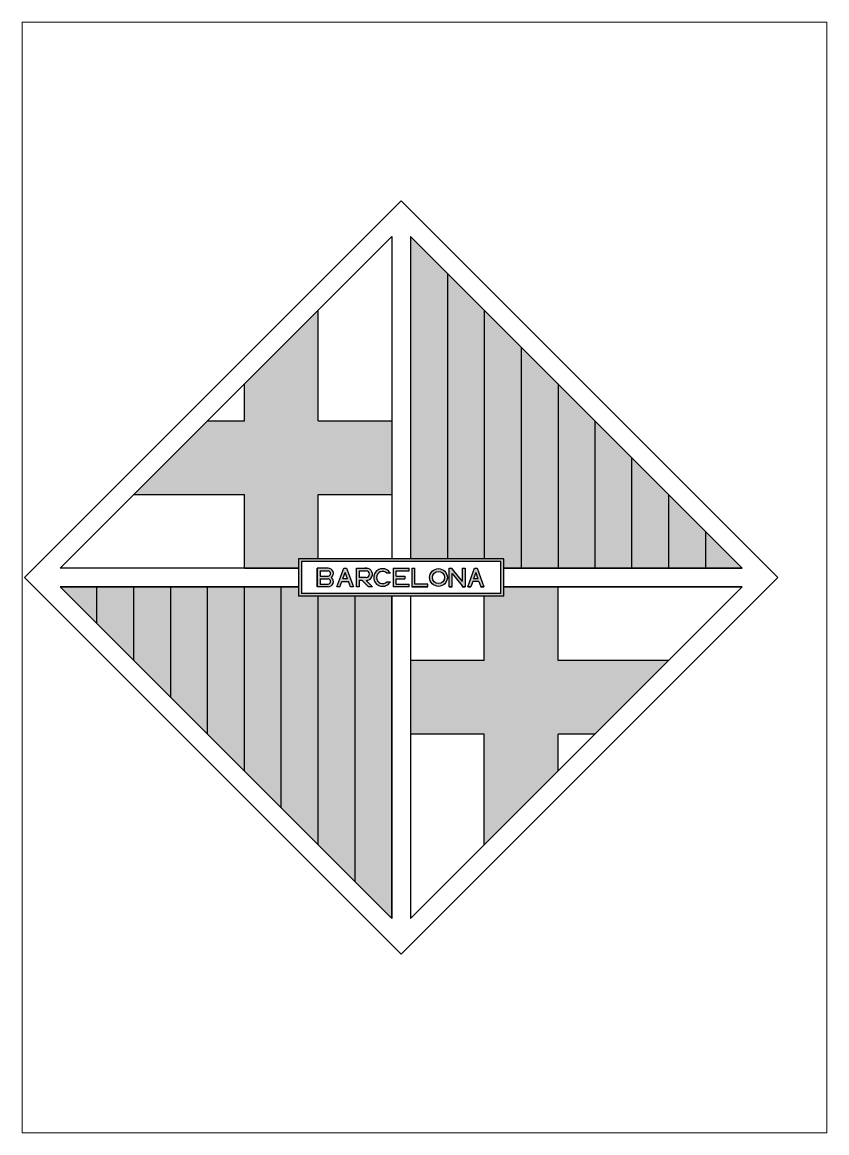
# Paper-space layout 'Layout1' of a CAD drawing. Extents: x 0.4 to 7.6, y 0.2 to 10.2.
# The model-space entities are those that its viewports show. They can reach past a viewport. Long polylines and large blocks are cut down to what shows.
import ezdxf

# ---------------------------------------------------------------- set-up
doc = ezdxf.new("R2010")
doc.units = 0
doc.header["$MEASUREMENT"] = 0
doc.linetypes.add('TRAZO_Y_PUNTO', pattern=[1, 0.5, -0.25, 0, -0.25])
doc.layers.get('0').update_dxf_attribs({"linetype": 'CONTINUOUS'})

msp = doc.modelspace()

# ---------------------------------------------------------------- hatches: boundary and pattern name
h = msp.add_hatch(color=2)
h.paths.add_polyline_path([(4.495, 8.763), (4.1, 9.159), (4.1, 5.7), (4.495, 5.7)])
h.paths.add_polyline_path([(5.286, 7.972), (4.891, 8.368), (4.891, 5.7), (5.1, 5.7), (5.1, 5.6), (5.286, 5.6)])
h.paths.add_polyline_path([(6.077, 7.182), (5.682, 7.577), (5.682, 5.6), (6.077, 5.6)])
h.paths.add_polyline_path([(6.868, 6.391), (6.472, 6.786), (6.472, 5.6), (6.868, 5.6)])
h.paths.add_polyline_path([(7.263, 5.995), (7.263, 5.6), (7.659, 5.6)])
h = msp.add_hatch(color=1)
h.paths.add_polyline_path([(4.891, 8.368), (4.495, 8.763), (4.495, 5.7), (4.891, 5.7)])
h.paths.add_polyline_path([(5.682, 7.577), (5.286, 7.972), (5.286, 5.6), (5.682, 5.6)])
h.paths.add_polyline_path([(6.472, 6.786), (6.077, 7.182), (6.077, 5.6), (6.472, 5.6)])
h.paths.add_polyline_path([(7.263, 5.995), (6.868, 6.391), (6.868, 5.6), (7.263, 5.6)])
for points in [[(3.9, 7.182), (3.109, 7.182), (3.109, 8.368), (2.318, 7.577), (2.318, 7.182), (1.923, 7.182), (1.132, 6.391), (2.318, 6.391), (2.318, 5.6), (2.9, 5.6), (2.9, 5.7), (3.109, 5.7), (3.109, 6.391), (3.9, 6.391)], [(6.868, 4.609), (5.682, 4.609), (5.682, 5.4), (5.1, 5.4), (5.1, 5.3), (4.891, 5.3), (4.891, 4.609), (4.1, 4.609), (4.1, 3.818), (4.891, 3.818), (4.891, 2.632), (5.682, 3.423), (5.682, 3.818), (6.077, 3.818)]]:
    msp.add_hatch(color=1).paths.add_polyline_path(points)
at = {"linetype": 'BYBLOCK'}
h = msp.add_hatch(color=0, dxfattribs=at)
h.paths.add_polyline_path([(5.1, 5.7), (2.9, 5.7), (2.9, 5.3), (5.1, 5.3)])
h.paths.add_polyline_path([(2.93, 5.33), (2.93, 5.67), (5.07, 5.67), (5.07, 5.33)], flags=16)
h.paths.add_polyline_path([(3.915, 5.4), (3.915, 5.6), (4.085, 5.6), (4.085, 5.57), (3.945, 5.57), (3.945, 5.515), (4.038, 5.515), (4.038, 5.485), (3.945, 5.485), (3.945, 5.43), (4.085, 5.43), (4.085, 5.4)], flags=0)
h.paths.add_polyline_path([(3.884, 5.545), (3.847, 5.545, 2.486759), (3.847, 5.455), (3.884, 5.455, -3.970356)], flags=0)
h.paths.add_polyline_path([(3.692, 5.4), (3.649, 5.4), (3.581, 5.468), (3.55, 5.468), (3.55, 5.4), (3.52, 5.4), (3.52, 5.6), (3.61, 5.6, -1.120352), (3.625, 5.468), (3.623, 5.468)], flags=0)
h.paths.add_polyline_path([(4.115, 5.4), (4.115, 5.6), (4.145, 5.6), (4.145, 5.43), (4.285, 5.43), (4.285, 5.4)], flags=0)
h.paths.add_polyline_path([(3.625, 5.5), (3.55, 5.5), (3.55, 5.57), (3.625, 5.57, -1)], flags=0)
h.paths.add_polyline_path([(3.49, 5.4), (3.458, 5.4), (3.436, 5.457), (3.364, 5.457), (3.342, 5.4), (3.31, 5.4), (3.385, 5.6), (3.415, 5.6)], flags=0)
h.paths.add_polyline_path([(4.305, 5.5, -1), (4.495, 5.5, -1)], flags=0)
h.paths.add_polyline_path([(4.335, 5.5, -1), (4.465, 5.5, -1)], flags=0)
h.paths.add_polyline_path([(3.425, 5.487), (3.375, 5.487), (3.4, 5.555)], flags=0)
h.paths.add_polyline_path([(3.215, 5.4), (3.1, 5.4), (3.1, 5.6), (3.215, 5.6, -0.685082), (3.254, 5.5, -0.685082)], flags=0)
h.paths.add_polyline_path([(4.515, 5.4), (4.515, 5.6), (4.545, 5.6), (4.545, 5.588), (4.655, 5.458), (4.655, 5.6), (4.685, 5.6), (4.685, 5.4), (4.655, 5.4), (4.655, 5.412), (4.545, 5.542), (4.545, 5.4)], flags=0)
h.paths.add_polyline_path([(3.215, 5.43), (3.13, 5.43), (3.13, 5.485), (3.215, 5.485, -1)], flags=0)
h.paths.add_polyline_path([(3.215, 5.515), (3.13, 5.515), (3.13, 5.57), (3.215, 5.57, -1)], flags=0)
h.paths.add_polyline_path([(4.715, 5.4), (4.785, 5.6), (4.815, 5.6), (4.885, 5.4), (4.853, 5.4), (4.833, 5.457), (4.767, 5.457), (4.747, 5.4)], flags=0)
h.paths.add_polyline_path([(4.777, 5.487), (4.8, 5.552), (4.823, 5.487)], flags=0)
h = msp.add_hatch(color=2)
h.paths.add_polyline_path([(0.737, 5.4), (0.341, 5.4), (0.737, 5.005)])
h.paths.add_polyline_path([(1.528, 5.4), (1.132, 5.4), (1.132, 4.609), (1.528, 4.214)])
h.paths.add_polyline_path([(2.318, 5.4), (1.923, 5.4), (1.923, 3.818), (2.318, 3.423)])
h.paths.add_polyline_path([(3.109, 5.3), (2.9, 5.3), (2.9, 5.4), (2.714, 5.4), (2.714, 3.028), (3.109, 2.632)])
h.paths.add_polyline_path([(3.9, 5.3), (3.505, 5.3), (3.505, 2.237), (3.9, 1.841)])
h = msp.add_hatch(color=1)
h.paths.add_polyline_path([(1.132, 5.4), (0.737, 5.4), (0.737, 5.005), (1.132, 4.609)])
h.paths.add_polyline_path([(1.923, 5.4), (1.528, 5.4), (1.528, 4.214), (1.923, 3.818)])
h.paths.add_polyline_path([(2.714, 5.4), (2.318, 5.4), (2.318, 3.423), (2.714, 3.028)])
h.paths.add_polyline_path([(3.505, 5.3), (3.109, 5.3), (3.109, 2.632), (3.505, 2.237)])

# ---------------------------------------------------------------- linework, layer by layer
for p, q in [((4, 9.541), (-0.041, 5.5)), ((4, 9.541), (8.041, 5.5)), ((3.9, 9.159), (0.341, 5.6)), ((3.9, 9.159), (0.341, 5.6)), ((3.9, 9.159), (3.9, 5.7)), ((4.1, 9.159), (7.659, 5.6)), ((4.1, 9.159), (4.1, 5.7)), ((4.1, 9.159), (4.1, 5.7)), ((3.9, 7.182), (3.9, 6.391)), ((4, 1.459), (-0.041, 5.5)), ((2.318, 5.6), (2.9, 5.6)), ((2.9, 5.6), (2.9, 5.6)), ((2.9, 5.6), (2.9, 5.6)), ((3.215, 5.6), (3.1, 5.6)), ((8.041, 5.5), (4, 1.459)), ((7.659, 5.6), (5.1, 5.6)), ((3.9, 1.841), (0.341, 5.4)), ((0.341, 5.4), (2.9, 5.4)), ((3.342, 5.4), (3.31, 5.4)), ((3.49, 5.4), (3.458, 5.4)), ((3.55, 5.4), (3.52, 5.4)), ((3.692, 5.4), (3.649, 5.4)), ((4.085, 5.4), (3.915, 5.4)), ((7.659, 5.4), (4.1, 1.841)), ((4.1, 1.841), (7.659, 5.4)), ((4.285, 5.4), (4.115, 5.4)), ((4.545, 5.4), (4.515, 5.4)), ((4.685, 5.4), (4.655, 5.4)), ((4.747, 5.4), (4.715, 5.4)), ((4.885, 5.4), (4.853, 5.4)), ((7.659, 5.4), (5.1, 5.4)), ((5.682, 5.4), (5.1, 5.4)), ((3.9, 5.3), (3.9, 1.841)), ((3.9, 1.841), (3.9, 5.3)), ((4.1, 5.3), (4.1, 1.841)), ((4.1, 4.609), (4.1, 3.818))]:
    msp.add_line(p, q)
at = {"color": 1}
for p, q in [((4.495, 8.763), (4.495, 5.7)), ((3.109, 7.182), (3.109, 8.368)), ((4.891, 8.368), (4.891, 5.7)), ((5.286, 7.972), (5.286, 5.6)), ((2.318, 7.182), (2.318, 7.577)), ((5.682, 7.577), (5.682, 5.6)), ((1.923, 7.182), (2.318, 7.182)), ((3.109, 7.182), (3.9, 7.182)), ((6.077, 7.182), (6.077, 5.6)), ((6.472, 6.786), (6.472, 5.6)), ((1.132, 6.391), (2.318, 6.391)), ((2.318, 5.6), (2.318, 6.391)), ((3.109, 5.7), (3.109, 6.391)), ((3.109, 6.391), (3.9, 6.391)), ((6.868, 6.391), (6.868, 5.6)), ((7.263, 5.995), (7.263, 5.6)), ((0.737, 5.005), (0.737, 5.4)), ((1.132, 4.609), (1.132, 5.4)), ((1.528, 4.214), (1.528, 5.4)), ((1.923, 3.818), (1.923, 5.4)), ((2.318, 3.423), (2.318, 5.4)), ((2.714, 3.028), (2.714, 5.4)), ((5.682, 4.609), (5.682, 5.4)), ((3.109, 2.632), (3.109, 5.3)), ((3.505, 2.237), (3.505, 5.3)), ((4.891, 4.609), (4.891, 5.3)), ((4.891, 4.609), (4.1, 4.609)), ((6.868, 4.609), (5.682, 4.609)), ((4.891, 3.818), (4.1, 3.818)), ((4.891, 2.632), (4.891, 3.818)), ((6.077, 3.818), (5.682, 3.818)), ((5.682, 3.423), (5.682, 3.818))]:
    msp.add_line(p, q, dxfattribs=at)
at = {"color": 0, "linetype": 'BYBLOCK'}
for p, q in [((5.1, 5.7), (2.9, 5.7)), ((2.9, 5.7), (2.9, 5.3)), ((5.07, 5.67), (2.93, 5.67)), ((2.93, 5.67), (2.93, 5.33)), ((5.07, 5.33), (5.07, 5.67)), ((5.1, 5.3), (5.1, 5.7)), ((2.9, 5.6), (0.341, 5.6)), ((3.1, 5.4), (3.1, 5.6)), ((3.13, 5.57), (3.13, 5.515)), ((3.13, 5.57), (3.215, 5.57)), ((3.13, 5.515), (3.215, 5.515)), ((3.13, 5.485), (3.215, 5.485)), ((3.13, 5.485), (3.13, 5.43)), ((3.31, 5.4), (3.385, 5.6)), ((3.375, 5.487), (3.4, 5.555)), ((3.425, 5.487), (3.375, 5.487)), ((3.385, 5.6), (3.415, 5.6)), ((3.385, 5.6), (3.415, 5.6)), ((3.425, 5.487), (3.4, 5.555)), ((3.415, 5.6), (3.49, 5.4)), ((3.52, 5.6), (3.64, 5.6)), ((3.625, 5.5), (3.55, 5.5)), ((3.884, 5.545), (3.847, 5.545)), ((3.915, 5.6), (4.085, 5.6)), ((3.915, 5.6), (3.915, 5.4)), ((3.945, 5.57), (4.085, 5.57)), ((3.945, 5.515), (3.945, 5.57)), ((3.945, 5.515), (4.038, 5.515)), ((3.945, 5.43), (3.945, 5.485)), ((3.945, 5.485), (4.038, 5.485)), ((4.038, 5.515), (4.038, 5.485)), ((4.085, 5.57), (4.085, 5.6)), ((4.115, 5.6), (4.115, 5.4)), ((4.115, 5.6), (4.145, 5.6)), ((4.145, 5.43), (4.145, 5.6)), ((4.515, 5.6), (4.545, 5.6)), ((4.515, 5.4), (4.515, 5.6)), ((4.545, 5.588), (4.545, 5.6)), ((4.545, 5.588), (4.655, 5.458)), ((4.545, 5.542), (4.655, 5.412)), ((4.545, 5.4), (4.545, 5.542)), ((4.655, 5.6), (4.655, 5.458)), ((4.655, 5.6), (4.685, 5.6)), ((4.685, 5.6), (4.685, 5.4)), ((4.715, 5.4), (4.785, 5.6)), ((4.8, 5.552), (4.777, 5.487)), ((4.823, 5.487), (4.777, 5.487)), ((4.785, 5.6), (4.815, 5.6)), ((4.8, 5.552), (4.823, 5.487)), ((4.815, 5.6), (4.885, 5.4)), ((5.1, 5.6), (7.659, 5.6)), ((2.9, 5.4), (0.341, 5.4)), ((3.215, 5.4), (3.1, 5.4)), ((3.13, 5.43), (3.215, 5.43)), ((3.342, 5.4), (3.364, 5.457)), ((3.364, 5.457), (3.436, 5.457)), ((3.458, 5.4), (3.436, 5.457)), ((3.581, 5.468), (3.55, 5.468)), ((3.649, 5.4), (3.581, 5.468)), ((3.625, 5.468), (3.623, 5.468)), ((3.692, 5.4), (3.623, 5.468)), ((3.847, 5.455), (3.884, 5.455)), ((3.945, 5.43), (4.085, 5.43)), ((4.085, 5.4), (4.085, 5.43)), ((4.115, 5.4), (4.285, 5.4)), ((4.285, 5.43), (4.145, 5.43)), ((4.285, 5.4), (4.285, 5.43)), ((4.515, 5.4), (4.545, 5.4)), ((4.655, 5.412), (4.655, 5.4)), ((4.655, 5.4), (4.685, 5.4)), ((4.715, 5.4), (4.747, 5.4)), ((4.767, 5.457), (4.747, 5.4)), ((4.833, 5.457), (4.767, 5.457)), ((4.833, 5.457), (4.853, 5.4)), ((4.853, 5.4), (4.885, 5.4)), ((5.1, 5.4), (7.659, 5.4)), ((5.1, 5.4), (7.659, 5.4)), ((5.1, 5.3), (2.9, 5.3)), ((5.07, 5.33), (2.93, 5.33))]:
    msp.add_line(p, q, dxfattribs=at)
at = {"linetype": 'TRAZO_Y_PUNTO'}
msp.add_line((3.1, 5.6), (3.1, 5.4), dxfattribs=at)
at = {"color": 0}
for p, q in [((3.52, 5.4), (3.52, 5.6)), ((3.55, 5.57), (3.55, 5.5)), ((3.55, 5.57), (3.625, 5.57)), ((3.55, 5.468), (3.55, 5.4))]:
    msp.add_line(p, q, dxfattribs=at)
at = {"color": 0, "linetype": 'BYBLOCK'}
for radius in [0.095, 0.065]:
    msp.add_circle((4.4, 5.5), radius, dxfattribs=at)
for centre, radius, start, end in [((3.215, 5.543), 0.0575, 312.3426, 90), ((3.215, 5.543), 0.0275, 270, 90), ((3.215, 5.457), 0.0575, 270, 47.6574), ((3.215, 5.457), 0.0275, 270, 90), ((3.625, 5.535), 0.0667, 270, 102.9946), ((3.625, 5.535), 0.035, 270, 90), ((3.625, 5.535), 0.035, 270, 0), ((3.8, 5.5), 0.095, 28.2737, 331.7263), ((3.8, 5.5), 0.065, 43.8131, 316.1869)]:
    msp.add_arc(centre, radius, start, end, dxfattribs=at)

psp = doc.layouts.get("Layout1")

# ---------------------------------------------------------------- viewports
at = {"layer": '0', "view_target_point": (-138, 0)}
psp.add_viewport(center=(4, 5.25), size=(7.24, 10), view_center_point=(142.25, 5.5), view_height=11.9191, dxfattribs=at)

doc.saveas('drawing.dxf')
